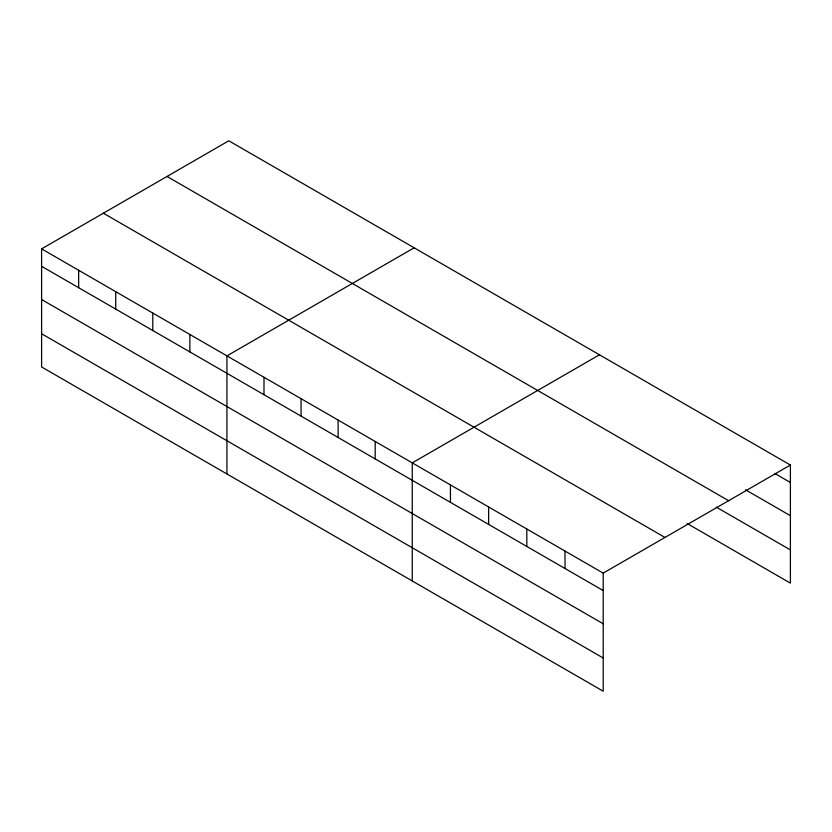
<?xml version="1.0" encoding="UTF-8"?>
<svg xmlns="http://www.w3.org/2000/svg" width="832" height="832" viewBox="0 0 832 832"><rect width="100%" height="100%" fill="white"/><g stroke="black" fill="none" stroke-linecap="round" stroke-linejoin="round"><path stroke-width="1.25" d="M41.6 248.872L603.2 573.113L603.2 691.205L41.6 366.964L41.6 248.872L228.8 140.795L790.4 465.036L790.4 583.128L687.066 523.463M414.128 247.801L226.928 355.878L226.928 473.959M599.456 354.796L412.256 462.873L412.256 580.954M603.2 573.113L790.4 465.036M774.675 473.398L790.4 482.477M745.472 489.757L790.4 515.694M167.024 176.467L728.624 500.708M716.269 507.114L790.4 549.91M103.376 213.21L664.976 537.451M41.6 266.313L603.2 590.554M41.6 299.53L603.2 623.771M41.6 333.746L603.2 657.987M565.011 551.065L565.011 568.506M526.822 529.017L526.822 546.458M488.634 506.969L488.634 524.41M450.445 484.921L450.445 502.362M375.19 441.47L375.19 458.91M338.125 420.077L338.125 437.518M301.059 398.674L301.059 416.114M263.994 377.27L263.994 394.711M189.862 334.474L189.862 351.915M152.797 313.071L152.797 330.512M115.731 291.678L115.731 309.119M78.666 270.275L78.666 287.716"/></g></svg>
